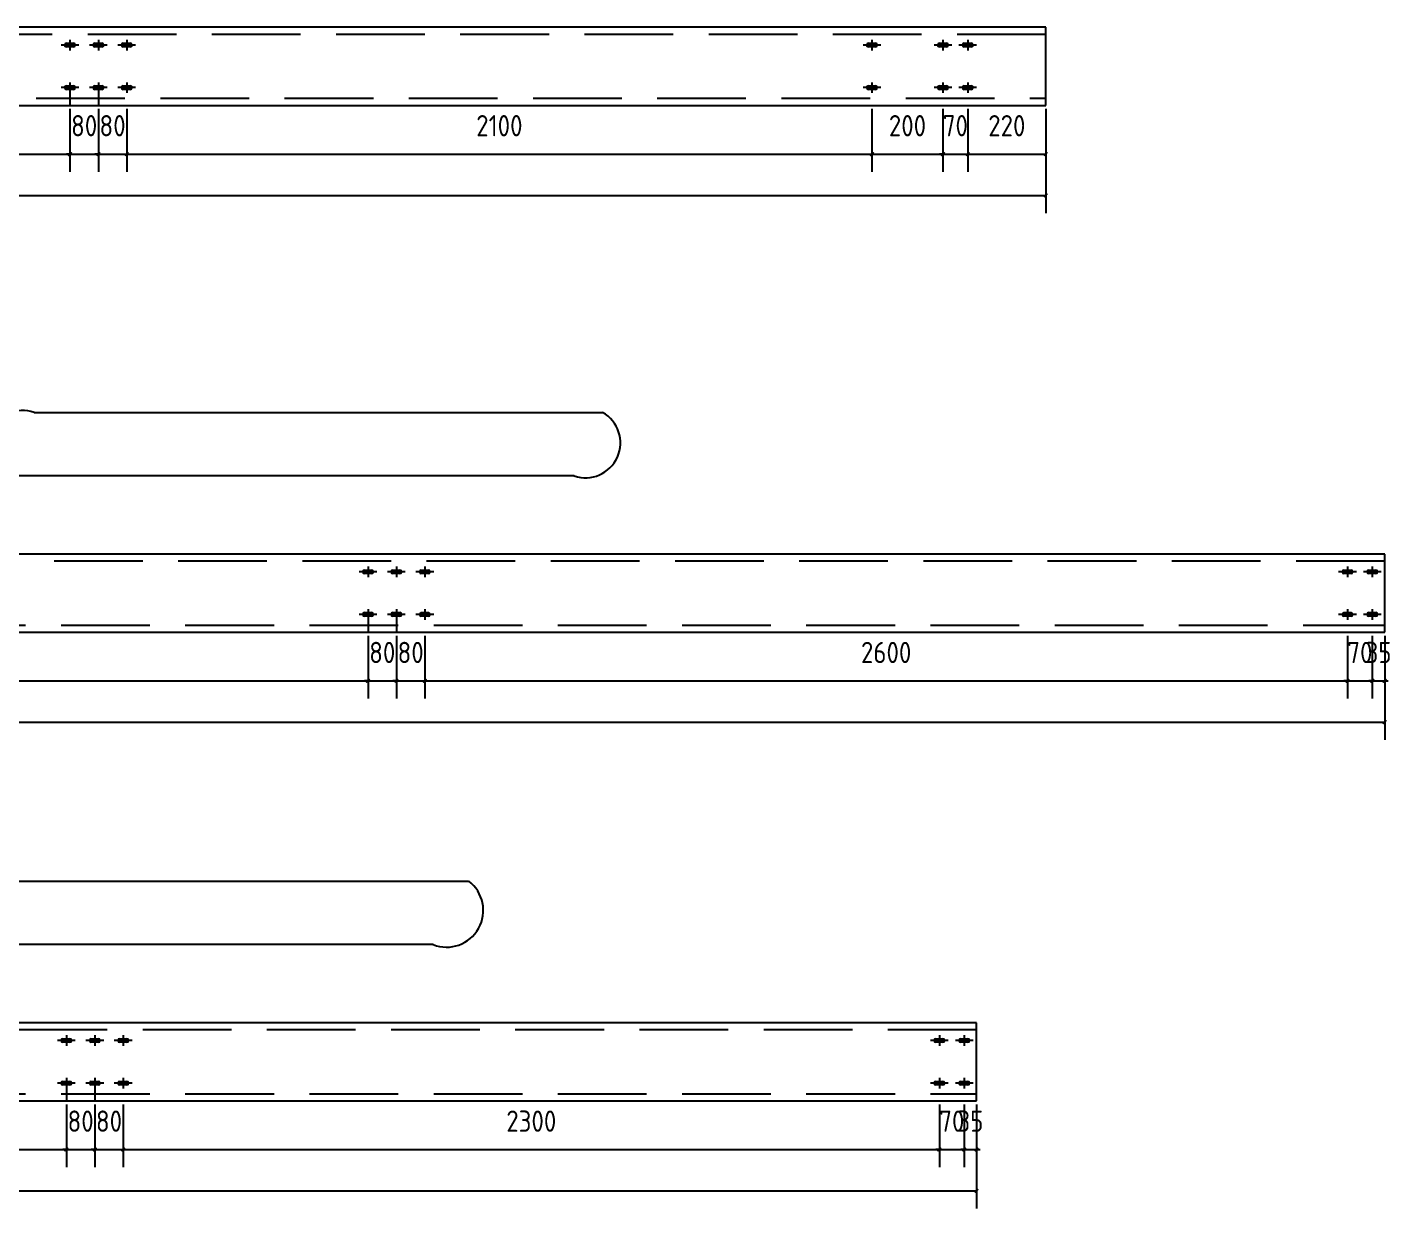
# Model space of a CAD drawing. Extents: x 533809 to 747315, y -17138 to 180511.
# Drawn here: x 645102 to 648955, y 70867 to 74196 of the extents above; entities that cross this region are included whole.
import ezdxf

# ---------------------------------------------------------------- set-up
doc = ezdxf.new("R2010")
doc.units = 0
doc.header["$LTSCALE"] = 1000
doc.header["$MEASUREMENT"] = 0
doc.linetypes.add('DASH', pattern=[0.35, 0.25, -0.1])
doc.layers.add('AXIS', color=3, linetype='Continuous')
doc.styles.get("Standard").update_dxf_attribs({"font": 'gbenor.shx', "bigfont": 'gbcbig.shx'})
doc.dimstyles.get("Standard").update_dxf_attribs({"dimscale": 100, "dimtxt": 3.5, "dimasz": 1, "dimexe": 2.5, "dimexo": 3, "dimgap": 1.5, "dimtad": 1, "dimdec": 0, "dimzin": 0, "dimdsep": 46, "dimtxsty": 'Standard', "dimblk": 'ARCHTICK', "dimcen": 0.09, "dimadec": 0, "dimazin": 0, "dimtfac": 1, "dimtdec": 0, "dimtix": 1, "dimtmove": 2, "dimatfit": 3, "dimfxl": 1, "dimtolj": 1, "dimtzin": 0, "dimarcsym": 0})

# ---------------------------------------------------------------- blocks, each defined once
blk = doc.blocks.new('_ArchTick')
at = {"color": 0, "linetype": 'ByBlock', "const_width": 0.4}
blk.add_lwpolyline([(-0.5, -0.5), (0.5, 0.5)], dxfattribs=at)
blk = doc.blocks.new('*D1585')
at = {"layer": 'AXIS', "color": 3, "lineweight": -2}
for p, q in [((643572.3, 73965.6), (643572.3, 73788.4)), ((645222.3, 73965.6), (645222.3, 73788.4)), ((643572.3, 73838.4), (645222.3, 73838.4))]:
    blk.add_line(p, q, dxfattribs=at)
at = {"layer": 'Defpoints', "color": 0}
for p in [(643572.3, 73975.6), (645222.3, 73975.6), (645222.3, 73838.4)]:
    blk.add_point(p, dxfattribs=at)
at = {"layer": 'AXIS', "color": 3, "lineweight": -2, "xscale": 10, "yscale": 10, "zscale": 10, "rotation": 180}
blk.add_blockref('_ArchTick', (643572.3, 73838.4), dxfattribs=at)
at = {"layer": 'AXIS', "color": 3, "lineweight": -2, "xscale": 10, "yscale": 10, "zscale": 10}
blk.add_blockref('_ArchTick', (645222.3, 73838.4), dxfattribs=at)
at = {"layer": 'AXIS', "color": 0, "insert": (644397.3, 73918.4), "char_height": 60, "attachment_point": 5}
blk.add_mtext('\\A1;1650', dxfattribs=at)
blk = doc.blocks.new('*D1586')
at = {"layer": 'AXIS', "color": 3, "lineweight": -2}
for p, q in [((645302.3, 73965.6), (645302.3, 73788.4)), ((645382.3, 73965.6), (645382.3, 73788.4)), ((645302.3, 73838.4), (645292.3, 73838.4)), ((645302.3, 73838.4), (645382.3, 73838.4)), ((645382.3, 73838.4), (645392.3, 73838.4))]:
    blk.add_line(p, q, dxfattribs=at)
at = {"layer": 'Defpoints', "color": 0}
for p in [(645302.3, 73975.6), (645382.3, 73975.6), (645382.3, 73838.4)]:
    blk.add_point(p, dxfattribs=at)
at = {"layer": 'AXIS', "color": 3, "lineweight": -2, "xscale": 10, "yscale": 10, "zscale": 10}
blk.add_blockref('_ArchTick', (645302.3, 73838.4), dxfattribs=at)
at = {"layer": 'AXIS', "color": 3, "lineweight": -2, "xscale": 10, "yscale": 10, "zscale": 10, "rotation": 180}
blk.add_blockref('_ArchTick', (645382.3, 73838.4), dxfattribs=at)
at = {"layer": 'AXIS', "color": 0, "insert": (645342.3, 73918.4), "char_height": 60, "attachment_point": 5}
blk.add_mtext('\\A1;80', dxfattribs=at)
blk = doc.blocks.new('*D1587')
at = {"layer": 'AXIS', "color": 3, "lineweight": -2}
for p, q in [((645382.3, 73965.6), (645382.3, 73788.4)), ((647482.3, 73965.6), (647482.3, 73788.4)), ((645382.3, 73838.4), (647482.3, 73838.4))]:
    blk.add_line(p, q, dxfattribs=at)
at = {"layer": 'Defpoints', "color": 0}
for p in [(645382.3, 73975.6), (647482.3, 73975.6), (647482.3, 73838.4)]:
    blk.add_point(p, dxfattribs=at)
at = {"layer": 'AXIS', "color": 3, "lineweight": -2, "xscale": 10, "yscale": 10, "zscale": 10, "rotation": 180}
blk.add_blockref('_ArchTick', (645382.3, 73838.4), dxfattribs=at)
at = {"layer": 'AXIS', "color": 3, "lineweight": -2, "xscale": 10, "yscale": 10, "zscale": 10}
blk.add_blockref('_ArchTick', (647482.3, 73838.4), dxfattribs=at)
at = {"layer": 'AXIS', "color": 0, "insert": (646432.3, 73918.4), "char_height": 60, "attachment_point": 5}
blk.add_mtext('\\A1;2100', dxfattribs=at)
blk = doc.blocks.new('*D1588')
at = {"layer": 'AXIS', "color": 3, "lineweight": -2}
for p, q in [((647482.3, 73965.6), (647482.3, 73788.4)), ((647682.3, 73965.6), (647682.3, 73788.4)), ((647482.3, 73838.4), (647682.3, 73838.4))]:
    blk.add_line(p, q, dxfattribs=at)
at = {"layer": 'Defpoints', "color": 0}
for p in [(647482.3, 73975.6), (647682.3, 73975.6), (647682.3, 73838.4)]:
    blk.add_point(p, dxfattribs=at)
at = {"layer": 'AXIS', "color": 3, "lineweight": -2, "xscale": 10, "yscale": 10, "zscale": 10, "rotation": 180}
blk.add_blockref('_ArchTick', (647482.3, 73838.4), dxfattribs=at)
at = {"layer": 'AXIS', "color": 3, "lineweight": -2, "xscale": 10, "yscale": 10, "zscale": 10}
blk.add_blockref('_ArchTick', (647682.3, 73838.4), dxfattribs=at)
at = {"layer": 'AXIS', "color": 0, "insert": (647582.3, 73918.4), "char_height": 60, "attachment_point": 5}
blk.add_mtext('\\A1;200', dxfattribs=at)
blk = doc.blocks.new('*D1589')
at = {"layer": 'AXIS', "color": 3, "lineweight": -2}
for p, q in [((647682.3, 73965.6), (647682.3, 73788.4)), ((647752.3, 73965.6), (647752.3, 73788.4)), ((647682.3, 73838.4), (647672.3, 73838.4)), ((647682.3, 73838.4), (647752.3, 73838.4)), ((647752.3, 73838.4), (647762.3, 73838.4))]:
    blk.add_line(p, q, dxfattribs=at)
at = {"layer": 'Defpoints', "color": 0}
for p in [(647682.3, 73975.6), (647752.3, 73975.6), (647752.3, 73838.4)]:
    blk.add_point(p, dxfattribs=at)
at = {"layer": 'AXIS', "color": 3, "lineweight": -2, "xscale": 10, "yscale": 10, "zscale": 10}
blk.add_blockref('_ArchTick', (647682.3, 73838.4), dxfattribs=at)
at = {"layer": 'AXIS', "color": 3, "lineweight": -2, "xscale": 10, "yscale": 10, "zscale": 10, "rotation": 180}
blk.add_blockref('_ArchTick', (647752.3, 73838.4), dxfattribs=at)
at = {"layer": 'AXIS', "color": 0, "insert": (647717.3, 73918.4), "char_height": 60, "attachment_point": 5}
blk.add_mtext('\\A1;70', dxfattribs=at)
blk = doc.blocks.new('*D1594')
at = {"layer": 'AXIS', "color": 3, "lineweight": -2}
for p, q in [((647752.3, 73965.6), (647752.3, 73788.4)), ((647972.3, 73965.6), (647972.3, 73788.4)), ((647752.3, 73838.4), (647972.3, 73838.4))]:
    blk.add_line(p, q, dxfattribs=at)
at = {"layer": 'Defpoints', "color": 0}
for p in [(647752.3, 73975.6), (647972.3, 73975.6), (647972.3, 73838.4)]:
    blk.add_point(p, dxfattribs=at)
at = {"layer": 'AXIS', "color": 3, "lineweight": -2, "xscale": 10, "yscale": 10, "zscale": 10, "rotation": 180}
blk.add_blockref('_ArchTick', (647752.3, 73838.4), dxfattribs=at)
at = {"layer": 'AXIS', "color": 3, "lineweight": -2, "xscale": 10, "yscale": 10, "zscale": 10}
blk.add_blockref('_ArchTick', (647972.3, 73838.4), dxfattribs=at)
at = {"layer": 'AXIS', "color": 0, "insert": (647862.3, 73918.4), "char_height": 60, "attachment_point": 5}
blk.add_mtext('\\A1;220', dxfattribs=at)
blk = doc.blocks.new('*D1593')
at = {"layer": 'AXIS', "color": 3, "lineweight": -2}
for p, q in [((640927.3, 73965.6), (640927.3, 73671.9)), ((647972.3, 73965.6), (647972.3, 73671.9)), ((640927.3, 73721.9), (647972.3, 73721.9))]:
    blk.add_line(p, q, dxfattribs=at)
at = {"layer": 'Defpoints', "color": 0}
for p in [(640927.3, 73975.6), (647972.3, 73975.6), (647972.3, 73721.9)]:
    blk.add_point(p, dxfattribs=at)
at = {"layer": 'AXIS', "color": 3, "lineweight": -2, "xscale": 10, "yscale": 10, "zscale": 10, "rotation": 180}
blk.add_blockref('_ArchTick', (640927.3, 73721.9), dxfattribs=at)
at = {"layer": 'AXIS', "color": 3, "lineweight": -2, "xscale": 10, "yscale": 10, "zscale": 10}
blk.add_blockref('_ArchTick', (647972.3, 73721.9), dxfattribs=at)
at = {"layer": 'AXIS', "color": 0, "insert": (644449.8, 73801.9), "char_height": 60, "attachment_point": 5}
blk.add_mtext('\\A1;7045', dxfattribs=at)
blk = doc.blocks.new('*D1601')
at = {"layer": 'AXIS', "color": 3, "lineweight": -2}
for p, q in [((643862.3, 72481.3), (643862.3, 72304.1)), ((646062.3, 72481.3), (646062.3, 72304.1)), ((643862.3, 72354.1), (646062.3, 72354.1))]:
    blk.add_line(p, q, dxfattribs=at)
at = {"layer": 'Defpoints', "color": 0}
for p in [(643862.3, 72491.3), (646062.3, 72491.3), (646062.3, 72354.1)]:
    blk.add_point(p, dxfattribs=at)
at = {"layer": 'AXIS', "color": 3, "lineweight": -2, "xscale": 10, "yscale": 10, "zscale": 10, "rotation": 180}
blk.add_blockref('_ArchTick', (643862.3, 72354.1), dxfattribs=at)
at = {"layer": 'AXIS', "color": 3, "lineweight": -2, "xscale": 10, "yscale": 10, "zscale": 10}
blk.add_blockref('_ArchTick', (646062.3, 72354.1), dxfattribs=at)
at = {"layer": 'AXIS', "color": 0, "insert": (644962.3, 72434.1), "char_height": 60, "attachment_point": 5}
blk.add_mtext('\\A1;2200', dxfattribs=at)
blk = doc.blocks.new('*D1602')
at = {"layer": 'AXIS', "color": 3, "lineweight": -2}
for p, q in [((646142.3, 72481.3), (646142.3, 72304.1)), ((646222.3, 72481.3), (646222.3, 72304.1)), ((646142.3, 72354.1), (646132.3, 72354.1)), ((646142.3, 72354.1), (646222.3, 72354.1)), ((646222.3, 72354.1), (646232.3, 72354.1))]:
    blk.add_line(p, q, dxfattribs=at)
at = {"layer": 'Defpoints', "color": 0}
for p in [(646142.3, 72491.3), (646222.3, 72491.3), (646222.3, 72354.1)]:
    blk.add_point(p, dxfattribs=at)
at = {"layer": 'AXIS', "color": 3, "lineweight": -2, "xscale": 10, "yscale": 10, "zscale": 10}
blk.add_blockref('_ArchTick', (646142.3, 72354.1), dxfattribs=at)
at = {"layer": 'AXIS', "color": 3, "lineweight": -2, "xscale": 10, "yscale": 10, "zscale": 10, "rotation": 180}
blk.add_blockref('_ArchTick', (646222.3, 72354.1), dxfattribs=at)
at = {"layer": 'AXIS', "color": 0, "insert": (646182.3, 72434.1), "char_height": 60, "attachment_point": 5}
blk.add_mtext('\\A1;80', dxfattribs=at)
blk = doc.blocks.new('*D1603')
at = {"layer": 'AXIS', "color": 3, "lineweight": -2}
for p, q in [((646222.3, 72481.3), (646222.3, 72304.1)), ((648822.3, 72481.3), (648822.3, 72304.1)), ((646222.3, 72354.1), (648822.3, 72354.1))]:
    blk.add_line(p, q, dxfattribs=at)
at = {"layer": 'Defpoints', "color": 0}
for p in [(646222.3, 72491.3), (648822.3, 72491.3), (648822.3, 72354.1)]:
    blk.add_point(p, dxfattribs=at)
at = {"layer": 'AXIS', "color": 3, "lineweight": -2, "xscale": 10, "yscale": 10, "zscale": 10, "rotation": 180}
blk.add_blockref('_ArchTick', (646222.3, 72354.1), dxfattribs=at)
at = {"layer": 'AXIS', "color": 3, "lineweight": -2, "xscale": 10, "yscale": 10, "zscale": 10}
blk.add_blockref('_ArchTick', (648822.3, 72354.1), dxfattribs=at)
at = {"layer": 'AXIS', "color": 0, "insert": (647522.3, 72434.1), "char_height": 60, "attachment_point": 5}
blk.add_mtext('\\A1;2600', dxfattribs=at)
blk = doc.blocks.new('*D1604')
at = {"layer": 'AXIS', "color": 3, "lineweight": -2}
for p, q in [((648822.3, 72481.3), (648822.3, 72304.1)), ((648892.3, 72481.3), (648892.3, 72304.1)), ((648822.3, 72354.1), (648812.3, 72354.1)), ((648822.3, 72354.1), (648892.3, 72354.1)), ((648892.3, 72354.1), (648902.3, 72354.1))]:
    blk.add_line(p, q, dxfattribs=at)
at = {"layer": 'Defpoints', "color": 0}
for p in [(648822.3, 72491.3), (648892.3, 72491.3), (648892.3, 72354.1)]:
    blk.add_point(p, dxfattribs=at)
at = {"layer": 'AXIS', "color": 3, "lineweight": -2, "xscale": 10, "yscale": 10, "zscale": 10}
blk.add_blockref('_ArchTick', (648822.3, 72354.1), dxfattribs=at)
at = {"layer": 'AXIS', "color": 3, "lineweight": -2, "xscale": 10, "yscale": 10, "zscale": 10, "rotation": 180}
blk.add_blockref('_ArchTick', (648892.3, 72354.1), dxfattribs=at)
at = {"layer": 'AXIS', "color": 0, "insert": (648857.3, 72434.1), "char_height": 60, "attachment_point": 5}
blk.add_mtext('\\A1;70', dxfattribs=at)
blk = doc.blocks.new('*D1607')
at = {"layer": 'AXIS', "color": 3, "lineweight": -2}
for p, q in [((648892.3, 72481.3), (648892.3, 72304.1)), ((648927.3, 72481.3), (648927.3, 72304.1)), ((648892.3, 72354.1), (648882.3, 72354.1)), ((648892.3, 72354.1), (648927.3, 72354.1)), ((648927.3, 72354.1), (648937.3, 72354.1))]:
    blk.add_line(p, q, dxfattribs=at)
at = {"layer": 'Defpoints', "color": 0}
for p in [(648892.3, 72491.3), (648927.3, 72491.3), (648927.3, 72354.1)]:
    blk.add_point(p, dxfattribs=at)
at = {"layer": 'AXIS', "color": 3, "lineweight": -2, "xscale": 10, "yscale": 10, "zscale": 10}
blk.add_blockref('_ArchTick', (648892.3, 72354.1), dxfattribs=at)
at = {"layer": 'AXIS', "color": 3, "lineweight": -2, "xscale": 10, "yscale": 10, "zscale": 10, "rotation": 180}
blk.add_blockref('_ArchTick', (648927.3, 72354.1), dxfattribs=at)
at = {"layer": 'AXIS', "color": 0, "insert": (648909.8, 72434.1), "char_height": 60, "attachment_point": 5}
blk.add_mtext('\\A1;35', dxfattribs=at)
blk = doc.blocks.new('*D1609')
at = {"layer": 'AXIS', "color": 3, "lineweight": -2}
for p, q in [((640997.3, 72481.3), (640997.3, 72187.6)), ((648927.3, 72481.3), (648927.3, 72187.6)), ((640997.3, 72237.6), (648927.3, 72237.6))]:
    blk.add_line(p, q, dxfattribs=at)
at = {"layer": 'Defpoints', "color": 0}
for p in [(640997.3, 72491.3), (648927.3, 72491.3), (648927.3, 72237.6)]:
    blk.add_point(p, dxfattribs=at)
at = {"layer": 'AXIS', "color": 3, "lineweight": -2, "xscale": 10, "yscale": 10, "zscale": 10, "rotation": 180}
blk.add_blockref('_ArchTick', (640997.3, 72237.6), dxfattribs=at)
at = {"layer": 'AXIS', "color": 3, "lineweight": -2, "xscale": 10, "yscale": 10, "zscale": 10}
blk.add_blockref('_ArchTick', (648927.3, 72237.6), dxfattribs=at)
at = {"layer": 'AXIS', "color": 0, "insert": (644962.3, 72317.6), "char_height": 60, "attachment_point": 5}
blk.add_mtext('\\A1;7930', dxfattribs=at)
blk = doc.blocks.new('*D1629')
at = {"layer": 'AXIS', "color": 3, "lineweight": -2}
for p, q in [((643562.3, 71160.7), (643562.3, 70983.5)), ((645212.3, 71160.7), (645212.3, 70983.5)), ((643562.3, 71033.5), (645212.3, 71033.5))]:
    blk.add_line(p, q, dxfattribs=at)
at = {"layer": 'Defpoints', "color": 0}
for p in [(643562.3, 71170.7), (645212.3, 71170.7), (645212.3, 71033.5)]:
    blk.add_point(p, dxfattribs=at)
at = {"layer": 'AXIS', "color": 3, "lineweight": -2, "xscale": 10, "yscale": 10, "zscale": 10, "rotation": 180}
blk.add_blockref('_ArchTick', (643562.3, 71033.5), dxfattribs=at)
at = {"layer": 'AXIS', "color": 3, "lineweight": -2, "xscale": 10, "yscale": 10, "zscale": 10}
blk.add_blockref('_ArchTick', (645212.3, 71033.5), dxfattribs=at)
at = {"layer": 'AXIS', "color": 0, "insert": (644387.3, 71113.5), "char_height": 60, "attachment_point": 5}
blk.add_mtext('\\A1;1650', dxfattribs=at)
blk = doc.blocks.new('*D1630')
at = {"layer": 'AXIS', "color": 3, "lineweight": -2}
for p, q in [((645292.3, 71160.7), (645292.3, 70983.5)), ((645372.3, 71160.7), (645372.3, 70983.5)), ((645292.3, 71033.5), (645282.3, 71033.5)), ((645292.3, 71033.5), (645372.3, 71033.5)), ((645372.3, 71033.5), (645382.3, 71033.5))]:
    blk.add_line(p, q, dxfattribs=at)
at = {"layer": 'Defpoints', "color": 0}
for p in [(645292.3, 71170.7), (645372.3, 71170.7), (645372.3, 71033.5)]:
    blk.add_point(p, dxfattribs=at)
at = {"layer": 'AXIS', "color": 3, "lineweight": -2, "xscale": 10, "yscale": 10, "zscale": 10}
blk.add_blockref('_ArchTick', (645292.3, 71033.5), dxfattribs=at)
at = {"layer": 'AXIS', "color": 3, "lineweight": -2, "xscale": 10, "yscale": 10, "zscale": 10, "rotation": 180}
blk.add_blockref('_ArchTick', (645372.3, 71033.5), dxfattribs=at)
at = {"layer": 'AXIS', "color": 0, "insert": (645332.3, 71113.5), "char_height": 60, "attachment_point": 5}
blk.add_mtext('\\A1;80', dxfattribs=at)
blk = doc.blocks.new('*D1631')
at = {"layer": 'AXIS', "color": 3, "lineweight": -2}
for p, q in [((645372.3, 71160.7), (645372.3, 70983.5)), ((647672.3, 71160.7), (647672.3, 70983.5)), ((645372.3, 71033.5), (647672.3, 71033.5))]:
    blk.add_line(p, q, dxfattribs=at)
at = {"layer": 'Defpoints', "color": 0}
for p in [(645372.3, 71170.7), (647672.3, 71170.7), (647672.3, 71033.5)]:
    blk.add_point(p, dxfattribs=at)
at = {"layer": 'AXIS', "color": 3, "lineweight": -2, "xscale": 10, "yscale": 10, "zscale": 10, "rotation": 180}
blk.add_blockref('_ArchTick', (645372.3, 71033.5), dxfattribs=at)
at = {"layer": 'AXIS', "color": 3, "lineweight": -2, "xscale": 10, "yscale": 10, "zscale": 10}
blk.add_blockref('_ArchTick', (647672.3, 71033.5), dxfattribs=at)
at = {"layer": 'AXIS', "color": 0, "insert": (646522.3, 71113.5), "char_height": 60, "attachment_point": 5}
blk.add_mtext('\\A1;2300', dxfattribs=at)
blk = doc.blocks.new('*D1632')
at = {"layer": 'AXIS', "color": 3, "lineweight": -2}
for p, q in [((647672.3, 71160.7), (647672.3, 70983.5)), ((647742.3, 71160.7), (647742.3, 70983.5)), ((647672.3, 71033.5), (647662.3, 71033.5)), ((647672.3, 71033.5), (647742.3, 71033.5)), ((647742.3, 71033.5), (647752.3, 71033.5))]:
    blk.add_line(p, q, dxfattribs=at)
at = {"layer": 'Defpoints', "color": 0}
for p in [(647672.3, 71170.7), (647742.3, 71170.7), (647742.3, 71033.5)]:
    blk.add_point(p, dxfattribs=at)
at = {"layer": 'AXIS', "color": 3, "lineweight": -2, "xscale": 10, "yscale": 10, "zscale": 10}
blk.add_blockref('_ArchTick', (647672.3, 71033.5), dxfattribs=at)
at = {"layer": 'AXIS', "color": 3, "lineweight": -2, "xscale": 10, "yscale": 10, "zscale": 10, "rotation": 180}
blk.add_blockref('_ArchTick', (647742.3, 71033.5), dxfattribs=at)
at = {"layer": 'AXIS', "color": 0, "insert": (647707.3, 71113.5), "char_height": 60, "attachment_point": 5}
blk.add_mtext('\\A1;70', dxfattribs=at)
blk = doc.blocks.new('*D1635')
at = {"layer": 'AXIS', "color": 3, "lineweight": -2}
for p, q in [((647742.3, 71160.7), (647742.3, 70983.5)), ((647777.3, 71160.7), (647777.3, 70983.5)), ((647742.3, 71033.5), (647732.3, 71033.5)), ((647742.3, 71033.5), (647777.3, 71033.5)), ((647777.3, 71033.5), (647787.3, 71033.5))]:
    blk.add_line(p, q, dxfattribs=at)
at = {"layer": 'Defpoints', "color": 0}
for p in [(647742.3, 71170.7), (647777.3, 71170.7), (647777.3, 71033.5)]:
    blk.add_point(p, dxfattribs=at)
at = {"layer": 'AXIS', "color": 3, "lineweight": -2, "xscale": 10, "yscale": 10, "zscale": 10}
blk.add_blockref('_ArchTick', (647742.3, 71033.5), dxfattribs=at)
at = {"layer": 'AXIS', "color": 3, "lineweight": -2, "xscale": 10, "yscale": 10, "zscale": 10, "rotation": 180}
blk.add_blockref('_ArchTick', (647777.3, 71033.5), dxfattribs=at)
at = {"layer": 'AXIS', "color": 0, "insert": (647759.8, 71113.5), "char_height": 60, "attachment_point": 5}
blk.add_mtext('\\A1;35', dxfattribs=at)
blk = doc.blocks.new('*D1637')
at = {"layer": 'AXIS', "color": 3, "lineweight": -2}
for p, q in [((640997.3, 71160.7), (640997.3, 70867)), ((647777.3, 71160.7), (647777.3, 70867)), ((640997.3, 70917), (647777.3, 70917))]:
    blk.add_line(p, q, dxfattribs=at)
at = {"layer": 'Defpoints', "color": 0}
for p in [(640997.3, 71170.7), (647777.3, 71170.7), (647777.3, 70917)]:
    blk.add_point(p, dxfattribs=at)
at = {"layer": 'AXIS', "color": 3, "lineweight": -2, "xscale": 10, "yscale": 10, "zscale": 10, "rotation": 180}
blk.add_blockref('_ArchTick', (640997.3, 70917), dxfattribs=at)
at = {"layer": 'AXIS', "color": 3, "lineweight": -2, "xscale": 10, "yscale": 10, "zscale": 10}
blk.add_blockref('_ArchTick', (647777.3, 70917), dxfattribs=at)
at = {"layer": 'AXIS', "color": 0, "insert": (644387.3, 70997), "char_height": 60, "attachment_point": 5}
blk.add_mtext('\\A1;6780', dxfattribs=at)
blk = doc.blocks.new('*D1674')
at = {"layer": 'AXIS', "color": 3, "lineweight": -2}
for p, q in [((645212.3, 71160.7), (645212.3, 70983.5)), ((645292.3, 71160.7), (645292.3, 70983.5)), ((645212.3, 71033.5), (645202.3, 71033.5)), ((645212.3, 71033.5), (645292.3, 71033.5)), ((645292.3, 71033.5), (645302.3, 71033.5))]:
    blk.add_line(p, q, dxfattribs=at)
at = {"layer": 'Defpoints', "color": 0}
for p in [(645212.3, 71170.7), (645292.3, 71170.7), (645292.3, 71033.5)]:
    blk.add_point(p, dxfattribs=at)
at = {"layer": 'AXIS', "color": 3, "lineweight": -2, "xscale": 10, "yscale": 10, "zscale": 10}
blk.add_blockref('_ArchTick', (645212.3, 71033.5), dxfattribs=at)
at = {"layer": 'AXIS', "color": 3, "lineweight": -2, "xscale": 10, "yscale": 10, "zscale": 10, "rotation": 180}
blk.add_blockref('_ArchTick', (645292.3, 71033.5), dxfattribs=at)
at = {"layer": 'AXIS', "color": 0, "insert": (645252.3, 71113.5), "char_height": 60, "attachment_point": 5}
blk.add_mtext('\\A1;80', dxfattribs=at)
blk = doc.blocks.new('*D1675')
at = {"layer": 'AXIS', "color": 3, "lineweight": -2}
for p, q in [((646062.3, 72481.3), (646062.3, 72304.1)), ((646142.3, 72481.3), (646142.3, 72304.1)), ((646062.3, 72354.1), (646052.3, 72354.1)), ((646062.3, 72354.1), (646142.3, 72354.1)), ((646142.3, 72354.1), (646152.3, 72354.1))]:
    blk.add_line(p, q, dxfattribs=at)
at = {"layer": 'Defpoints', "color": 0}
for p in [(646062.3, 72491.3), (646142.3, 72491.3), (646142.3, 72354.1)]:
    blk.add_point(p, dxfattribs=at)
at = {"layer": 'AXIS', "color": 3, "lineweight": -2, "xscale": 10, "yscale": 10, "zscale": 10}
blk.add_blockref('_ArchTick', (646062.3, 72354.1), dxfattribs=at)
at = {"layer": 'AXIS', "color": 3, "lineweight": -2, "xscale": 10, "yscale": 10, "zscale": 10, "rotation": 180}
blk.add_blockref('_ArchTick', (646142.3, 72354.1), dxfattribs=at)
at = {"layer": 'AXIS', "color": 0, "insert": (646102.3, 72434.1), "char_height": 60, "attachment_point": 5}
blk.add_mtext('\\A1;80', dxfattribs=at)
blk = doc.blocks.new('*D1678')
at = {"layer": 'AXIS', "color": 3, "lineweight": -2}
for p, q in [((645222.3, 73965.6), (645222.3, 73788.4)), ((645302.3, 73965.6), (645302.3, 73788.4)), ((645222.3, 73838.4), (645212.3, 73838.4)), ((645222.3, 73838.4), (645302.3, 73838.4)), ((645302.3, 73838.4), (645312.3, 73838.4))]:
    blk.add_line(p, q, dxfattribs=at)
at = {"layer": 'Defpoints', "color": 0}
for p in [(645222.3, 73975.6), (645302.3, 73975.6), (645302.3, 73838.4)]:
    blk.add_point(p, dxfattribs=at)
at = {"layer": 'AXIS', "color": 3, "lineweight": -2, "xscale": 10, "yscale": 10, "zscale": 10}
blk.add_blockref('_ArchTick', (645222.3, 73838.4), dxfattribs=at)
at = {"layer": 'AXIS', "color": 3, "lineweight": -2, "xscale": 10, "yscale": 10, "zscale": 10, "rotation": 180}
blk.add_blockref('_ArchTick', (645302.3, 73838.4), dxfattribs=at)
at = {"layer": 'AXIS', "color": 0, "insert": (645262.3, 73918.4), "char_height": 60, "attachment_point": 5}
blk.add_mtext('\\A1;80', dxfattribs=at)

msp = doc.modelspace()

# ---------------------------------------------------------------- linework, layer by layer
for p, q in [((647972.3, 74195.6), (640927.3, 74195.6)), ((647972.3, 73975.6), (647972.3, 74195.6)), ((645247.3, 74145.6), (645197.3, 74145.6)), ((645212.3, 74150.6), (645232.3, 74150.6)), ((645232.3, 74140.6), (645212.3, 74140.6)), ((645222.3, 74160.6), (645222.3, 74130.6)), ((645327.3, 74145.6), (645277.3, 74145.6)), ((645292.3, 74150.6), (645312.3, 74150.6)), ((645312.3, 74140.6), (645292.3, 74140.6)), ((645302.3, 74160.6), (645302.3, 74130.6)), ((645407.3, 74145.6), (645357.3, 74145.6)), ((645372.3, 74150.6), (645392.3, 74150.6)), ((645392.3, 74140.6), (645372.3, 74140.6)), ((645382.3, 74160.6), (645382.3, 74130.6)), ((647507.3, 74145.6), (647457.3, 74145.6)), ((647472.3, 74150.6), (647492.3, 74150.6)), ((647492.3, 74140.6), (647472.3, 74140.6)), ((647482.3, 74160.6), (647482.3, 74130.6)), ((647707.3, 74145.6), (647657.3, 74145.6)), ((647672.3, 74150.6), (647692.3, 74150.6)), ((647692.3, 74140.6), (647672.3, 74140.6)), ((647682.3, 74160.6), (647682.3, 74130.6)), ((647777.3, 74145.6), (647727.3, 74145.6)), ((647742.3, 74150.6), (647762.3, 74150.6)), ((647762.3, 74140.6), (647742.3, 74140.6)), ((647752.3, 74160.6), (647752.3, 74130.6)), ((645247.3, 74025.6), (645197.3, 74025.6)), ((645212.3, 74030.6), (645232.3, 74030.6)), ((645232.3, 74020.6), (645212.3, 74020.6)), ((645222.3, 74040.6), (645222.3, 74010.6)), ((645327.3, 74025.6), (645277.3, 74025.6)), ((645292.3, 74030.6), (645312.3, 74030.6)), ((645312.3, 74020.6), (645292.3, 74020.6)), ((645302.3, 74040.6), (645302.3, 74010.6)), ((645407.3, 74025.6), (645357.3, 74025.6)), ((645372.3, 74030.6), (645392.3, 74030.6)), ((645392.3, 74020.6), (645372.3, 74020.6)), ((645382.3, 74040.6), (645382.3, 74010.6)), ((647507.3, 74025.6), (647457.3, 74025.6)), ((647472.3, 74030.6), (647492.3, 74030.6)), ((647492.3, 74020.6), (647472.3, 74020.6)), ((647482.3, 74040.6), (647482.3, 74010.6)), ((647707.3, 74025.6), (647657.3, 74025.6)), ((647672.3, 74030.6), (647692.3, 74030.6)), ((647692.3, 74020.6), (647672.3, 74020.6)), ((647682.3, 74040.6), (647682.3, 74010.6)), ((647777.3, 74025.6), (647727.3, 74025.6)), ((647742.3, 74030.6), (647762.3, 74030.6)), ((647762.3, 74020.6), (647742.3, 74020.6)), ((647752.3, 74040.6), (647752.3, 74010.6)), ((645222.3, 74010.6), (645222.3, 73975.6)), ((645302.3, 74010.6), (645302.3, 73975.6)), ((640927.3, 73975.6), (647972.3, 73975.6)), ((648927.3, 72711.3), (640997.3, 72711.3)), ((648927.3, 72491.3), (648927.3, 72711.3)), ((646062.3, 72676.3), (646062.3, 72646.3)), ((646142.3, 72676.3), (646142.3, 72646.3)), ((646222.3, 72676.3), (646222.3, 72646.3)), ((648822.3, 72676.3), (648822.3, 72646.3)), ((648892.3, 72676.3), (648892.3, 72646.3)), ((646087.3, 72661.3), (646037.3, 72661.3)), ((646052.3, 72666.3), (646072.3, 72666.3)), ((646072.3, 72656.3), (646052.3, 72656.3)), ((646167.3, 72661.3), (646117.3, 72661.3)), ((646132.3, 72666.3), (646152.3, 72666.3)), ((646152.3, 72656.3), (646132.3, 72656.3)), ((646247.3, 72661.3), (646197.3, 72661.3)), ((646212.3, 72666.3), (646232.3, 72666.3)), ((646232.3, 72656.3), (646212.3, 72656.3)), ((648847.3, 72661.3), (648797.3, 72661.3)), ((648812.3, 72666.3), (648832.3, 72666.3)), ((648832.3, 72656.3), (648812.3, 72656.3)), ((648917.3, 72661.3), (648867.3, 72661.3)), ((648882.3, 72666.3), (648902.3, 72666.3)), ((648902.3, 72656.3), (648882.3, 72656.3)), ((646062.3, 72556.3), (646062.3, 72526.3)), ((646142.3, 72556.3), (646142.3, 72526.3)), ((646222.3, 72556.3), (646222.3, 72526.3)), ((648822.3, 72556.3), (648822.3, 72526.3)), ((648892.3, 72556.3), (648892.3, 72526.3)), ((646087.3, 72541.3), (646037.3, 72541.3)), ((646052.3, 72546.3), (646072.3, 72546.3)), ((646072.3, 72536.3), (646052.3, 72536.3)), ((646062.3, 72526.3), (646062.3, 72491.3)), ((646167.3, 72541.3), (646117.3, 72541.3)), ((646132.3, 72546.3), (646152.3, 72546.3)), ((646152.3, 72536.3), (646132.3, 72536.3)), ((646142.3, 72526.3), (646142.3, 72491.3)), ((646247.3, 72541.3), (646197.3, 72541.3)), ((646212.3, 72546.3), (646232.3, 72546.3)), ((646232.3, 72536.3), (646212.3, 72536.3)), ((648847.3, 72541.3), (648797.3, 72541.3)), ((648812.3, 72546.3), (648832.3, 72546.3)), ((648832.3, 72536.3), (648812.3, 72536.3)), ((648917.3, 72541.3), (648867.3, 72541.3)), ((648882.3, 72546.3), (648902.3, 72546.3)), ((648902.3, 72536.3), (648882.3, 72536.3)), ((640997.3, 72491.3), (648927.3, 72491.3)), ((647777.3, 71390.7), (640997.3, 71390.7)), ((647777.3, 71170.7), (647777.3, 71390.7)), ((645237.3, 71340.7), (645187.3, 71340.7)), ((645202.3, 71345.7), (645222.3, 71345.7)), ((645222.3, 71335.7), (645202.3, 71335.7)), ((645212.3, 71355.7), (645212.3, 71325.7)), ((645317.3, 71340.7), (645267.3, 71340.7)), ((645282.3, 71345.7), (645302.3, 71345.7)), ((645302.3, 71335.7), (645282.3, 71335.7)), ((645292.3, 71355.7), (645292.3, 71325.7)), ((645397.3, 71340.7), (645347.3, 71340.7)), ((645362.3, 71345.7), (645382.3, 71345.7)), ((645382.3, 71335.7), (645362.3, 71335.7)), ((645372.3, 71355.7), (645372.3, 71325.7)), ((647697.3, 71340.7), (647647.3, 71340.7)), ((647662.3, 71345.7), (647682.3, 71345.7)), ((647682.3, 71335.7), (647662.3, 71335.7)), ((647672.3, 71355.7), (647672.3, 71325.7)), ((647767.3, 71340.7), (647717.3, 71340.7)), ((647732.3, 71345.7), (647752.3, 71345.7)), ((647752.3, 71335.7), (647732.3, 71335.7)), ((647742.3, 71355.7), (647742.3, 71325.7)), ((645237.3, 71220.7), (645187.3, 71220.7)), ((645202.3, 71225.7), (645222.3, 71225.7)), ((645222.3, 71215.7), (645202.3, 71215.7)), ((645212.3, 71235.7), (645212.3, 71205.7)), ((645212.3, 71205.7), (645212.3, 71170.7)), ((645317.3, 71220.7), (645267.3, 71220.7)), ((645282.3, 71225.7), (645302.3, 71225.7)), ((645302.3, 71215.7), (645282.3, 71215.7)), ((645292.3, 71235.7), (645292.3, 71205.7)), ((645292.3, 71205.7), (645292.3, 71170.7)), ((645397.3, 71220.7), (645347.3, 71220.7)), ((645362.3, 71225.7), (645382.3, 71225.7)), ((645382.3, 71215.7), (645362.3, 71215.7)), ((645372.3, 71235.7), (645372.3, 71205.7)), ((647697.3, 71220.7), (647647.3, 71220.7)), ((647662.3, 71225.7), (647682.3, 71225.7)), ((647682.3, 71215.7), (647662.3, 71215.7)), ((647672.3, 71235.7), (647672.3, 71205.7)), ((647767.3, 71220.7), (647717.3, 71220.7)), ((647732.3, 71225.7), (647752.3, 71225.7)), ((647752.3, 71215.7), (647732.3, 71215.7)), ((647742.3, 71235.7), (647742.3, 71205.7)), ((640997.3, 71170.7), (647777.3, 71170.7))]:
    msp.add_line(p, q)
at = {"linetype": 'DASH'}
for p, q in [((647972.3, 74175.6), (640927.3, 74175.6)), ((640927.3, 73995.6), (647972.3, 73995.6)), ((648927.3, 72691.3), (640997.3, 72691.3)), ((640997.3, 72511.3), (648927.3, 72511.3)), ((647777.3, 71370.7), (640997.3, 71370.7)), ((640997.3, 71190.7), (647777.3, 71190.7))]:
    msp.add_line(p, q, dxfattribs=at)
for points in [[(645121.4, 73110.4), (646723.3, 73110.4)], [(646643.3, 72931.6), (645041.4, 72931.6)], [(644743.9, 71789.8), (646345.8, 71789.8)], [(646245.8, 71611), (644643.9, 71611)]]:
    msp.add_lwpolyline(points)
for centre, radius, start, end in [((645212.3, 74145.6), 5, 90, 270), ((645232.3, 74145.6), 5, 270, 90), ((645292.3, 74145.6), 5, 90, 270), ((645312.3, 74145.6), 5, 270, 90), ((645372.3, 74145.6), 5, 90, 270), ((645392.3, 74145.6), 5, 270, 90), ((647472.3, 74145.6), 5, 90, 270), ((647492.3, 74145.6), 5, 270, 90), ((647672.3, 74145.6), 5, 90, 270), ((647692.3, 74145.6), 5, 270, 90), ((647742.3, 74145.6), 5, 90, 270), ((647762.3, 74145.6), 5, 270, 90), ((645212.3, 74025.6), 5, 90, 270), ((645232.3, 74025.6), 5, 270, 90), ((645292.3, 74025.6), 5, 90, 270), ((645312.3, 74025.6), 5, 270, 90), ((645372.3, 74025.6), 5, 90, 270), ((645392.3, 74025.6), 5, 270, 90), ((647472.3, 74025.6), 5, 90, 270), ((647492.3, 74025.6), 5, 270, 90), ((647672.3, 74025.6), 5, 90, 270), ((647692.3, 74025.6), 5, 270, 90), ((647742.3, 74025.6), 5, 90, 270), ((647762.3, 74025.6), 5, 270, 90), ((645089.6, 73017.4), 98.3, 71.1119, 240.6654), ((646675.1, 73024.7), 98.3, 251.1119, 60.6654), ((646052.3, 72661.3), 5, 90, 270), ((646072.3, 72661.3), 5, 270, 90), ((646132.3, 72661.3), 5, 90, 270), ((646152.3, 72661.3), 5, 270, 90), ((646212.3, 72661.3), 5, 90, 270), ((646232.3, 72661.3), 5, 270, 90), ((648812.3, 72661.3), 5, 90, 270), ((648832.3, 72661.3), 5, 270, 90), ((648882.3, 72661.3), 5, 90, 270), ((648902.3, 72661.3), 5, 270, 90), ((646052.3, 72541.3), 5, 90, 270), ((646072.3, 72541.3), 5, 270, 90), ((646132.3, 72541.3), 5, 90, 270), ((646152.3, 72541.3), 5, 270, 90), ((646212.3, 72541.3), 5, 90, 270), ((646232.3, 72541.3), 5, 270, 90), ((648812.3, 72541.3), 5, 90, 270), ((648832.3, 72541.3), 5, 270, 90), ((648882.3, 72541.3), 5, 90, 270), ((648902.3, 72541.3), 5, 270, 90), ((646283.6, 71707.2), 103.4, 248.5521, 52.9983), ((645202.3, 71340.7), 5, 90, 270), ((645222.3, 71340.7), 5, 270, 90), ((645282.3, 71340.7), 5, 90, 270), ((645302.3, 71340.7), 5, 270, 90), ((645362.3, 71340.7), 5, 90, 270), ((645382.3, 71340.7), 5, 270, 90), ((647662.3, 71340.7), 5, 90, 270), ((647682.3, 71340.7), 5, 270, 90), ((647732.3, 71340.7), 5, 90, 270), ((647752.3, 71340.7), 5, 270, 90), ((645202.3, 71220.7), 5, 90, 270), ((645222.3, 71220.7), 5, 270, 90), ((645282.3, 71220.7), 5, 90, 270), ((645302.3, 71220.7), 5, 270, 90), ((645362.3, 71220.7), 5, 90, 270), ((645382.3, 71220.7), 5, 270, 90), ((647662.3, 71220.7), 5, 90, 270), ((647682.3, 71220.7), 5, 270, 90), ((647732.3, 71220.7), 5, 90, 270), ((647752.3, 71220.7), 5, 270, 90)]:
    msp.add_arc(centre, radius, start, end)

# ---------------------------------------------------------------- dimensions: what is measured, and where the dimension line sits
at = {"layer": 'AXIS', "color": 0}
for p1, p2, picture, middle in [((640927.3, 73975.6), (647972.3, 73975.6), '*D1593', (644449.8, 73801.9)), ((640997.3, 72491.3), (648927.3, 72491.3), '*D1609', (644962.3, 72317.6)), ((640997.3, 71170.7), (647777.3, 71170.7), '*D1637', (644387.3, 70997))]:
    dim = msp.add_aligned_dim(p1=p1, p2=p2, distance=-253.7, dimstyle='Standard', override={"dimtxt": 0.6, "dimasz": 0.1, "dimexe": 0.5, "dimexo": 0.1, "dimgap": 0.5, "dimclrd": 3, "dimclre": 3}, dxfattribs=at)
    dim.commit()
    dim.dimension.update_dxf_attribs({"geometry": picture, "text_midpoint": middle})
for base, p1, p2, picture, middle in [((645222.3, 73838.4), (643572.3, 73975.6), (645222.3, 73975.6), '*D1585', (644397.3, 73918.4)), ((645302.3, 73838.4), (645222.3, 73975.6), (645302.3, 73975.6), '*D1678', (645262.3, 73918.4)), ((645382.3, 73838.4), (645302.3, 73975.6), (645382.3, 73975.6), '*D1586', (645342.3, 73918.4)), ((647482.3, 73838.4), (645382.3, 73975.6), (647482.3, 73975.6), '*D1587', (646432.3, 73918.4)), ((647682.3, 73838.4), (647482.3, 73975.6), (647682.3, 73975.6), '*D1588', (647582.3, 73918.4)), ((647752.3, 73838.4), (647682.3, 73975.6), (647752.3, 73975.6), '*D1589', (647717.3, 73918.4)), ((647972.3, 73838.4), (647752.3, 73975.6), (647972.3, 73975.6), '*D1594', (647862.3, 73918.4)), ((646062.3, 72354.1), (643862.3, 72491.3), (646062.3, 72491.3), '*D1601', (644962.3, 72434.1)), ((646142.3, 72354.1), (646062.3, 72491.3), (646142.3, 72491.3), '*D1675', (646102.3, 72434.1)), ((646222.3, 72354.1), (646142.3, 72491.3), (646222.3, 72491.3), '*D1602', (646182.3, 72434.1)), ((648822.3, 72354.1), (646222.3, 72491.3), (648822.3, 72491.3), '*D1603', (647522.3, 72434.1)), ((648892.3, 72354.1), (648822.3, 72491.3), (648892.3, 72491.3), '*D1604', (648857.3, 72434.1)), ((648927.3, 72354.1), (648892.3, 72491.3), (648927.3, 72491.3), '*D1607', (648909.8, 72434.1)), ((645212.3, 71033.5), (643562.3, 71170.7), (645212.3, 71170.7), '*D1629', (644387.3, 71113.5)), ((645292.3, 71033.5), (645212.3, 71170.7), (645292.3, 71170.7), '*D1674', (645252.3, 71113.5)), ((645372.3, 71033.5), (645292.3, 71170.7), (645372.3, 71170.7), '*D1630', (645332.3, 71113.5)), ((647672.3, 71033.5), (645372.3, 71170.7), (647672.3, 71170.7), '*D1631', (646522.3, 71113.5)), ((647742.3, 71033.5), (647672.3, 71170.7), (647742.3, 71170.7), '*D1632', (647707.3, 71113.5)), ((647777.3, 71033.5), (647742.3, 71170.7), (647777.3, 71170.7), '*D1635', (647759.8, 71113.5))]:
    dim = msp.add_linear_dim(base=base, p1=p1, p2=p2, dimstyle='Standard', override={"dimtxt": 0.6, "dimasz": 0.1, "dimexe": 0.5, "dimexo": 0.1, "dimgap": 0.5, "dimclrd": 3, "dimclre": 3}, dxfattribs=at)
    dim.commit()
    dim.dimension.update_dxf_attribs({"geometry": picture, "text_midpoint": middle})

doc.saveas('drawing.dxf')
